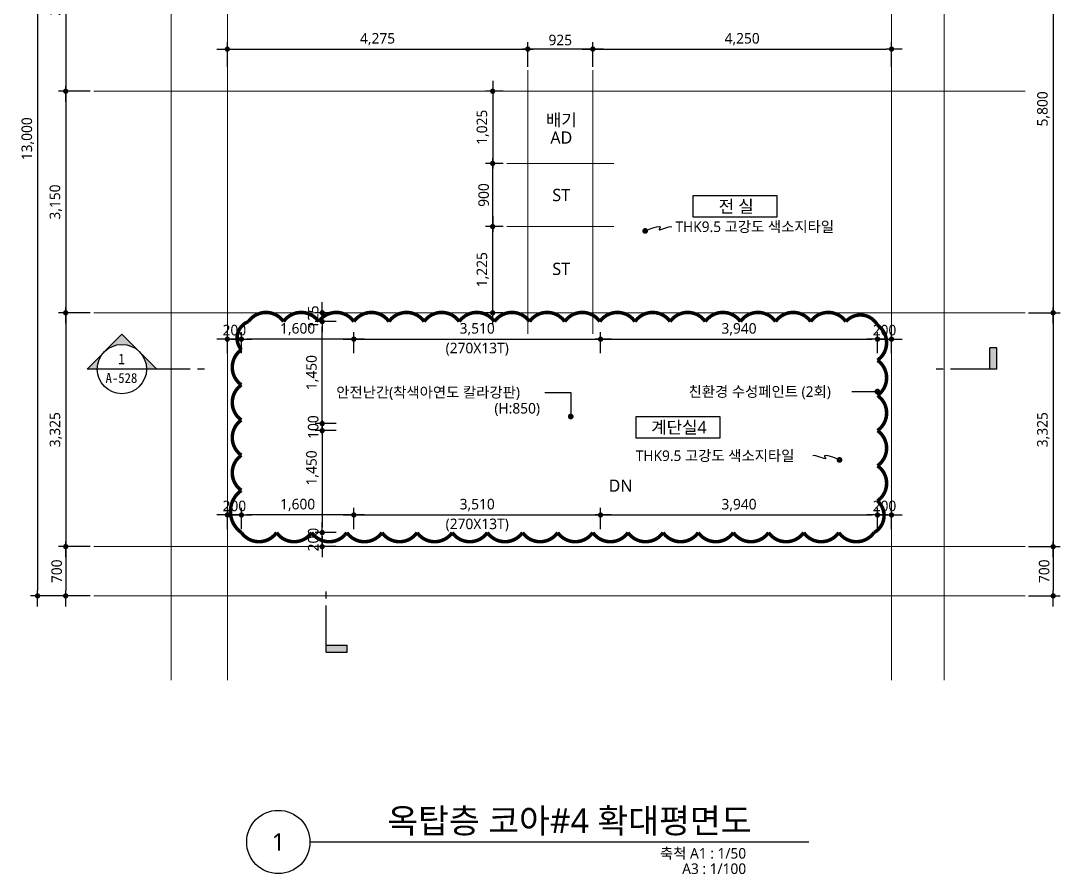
# Model space of a CAD drawing. Header units: millimetres. Extents: x 1424731 to 1631737, y 707248 to 849681.
# Drawn here: x 1594248 to 1609037, y 747948 to 760083 of the extents above; entities that cross this region are included whole.
import ezdxf
from ezdxf.enums import TextEntityAlignment as Align

# ---------------------------------------------------------------- set-up
doc = ezdxf.new("R2010")
doc.units = ezdxf.units.MM
doc.header["$MEASUREMENT"] = 0
doc.linetypes.add('CEN', pattern=[62, 60, -1, 0, -1])
doc.layers.get('0').update_dxf_attribs({"linetype": 'CONTINUOUS'})
for name, color, linetype, lineweight in [('A-CNTL', 1, 'CEN', 15), ('A-DIMS', 7, 'CONTINUOUS', 25), ('A-MKXS-LEAD', 7, 'CONTINUOUS', 25), ('A-MKXS-MAK1', 3, 'CONTINUOUS', 25), ('A-MKXS-TEXT1', 3, 'CONTINUOUS', 25), ('A-MKXS-TEXT2', 7, 'CONTINUOUS', 25), ('A-MKXX-NAME', 3, 'CONTINUOUS', 25), ('A-MKXX-SYMB', 7, 'CONTINUOUS', 25), ('A-XXXX-SYMB', 7, 'CONTINUOUS', 25), ('A-XXXX-TXT1', 3, 'CONTINUOUS', 25), ('REV-202205', 20, 'CONTINUOUS', 25)]:
    doc.layers.add(name, color=color, linetype=linetype, lineweight=lineweight)
doc.styles.add('HY울릉도L', font='')
doc.styles.add('돋움체', font='')
doc.styles.add('맑은고딕', font='malgun.ttf')
doc.styles.get('HY울릉도L').set_extended_font_data('HYwulM')
doc.styles.get('돋움체').set_extended_font_data('DotumChe')
doc.dimstyles.new('CDIM', dxfattribs={"dimtxt": 3, "dimasz": 1.5, "dimexe": 2, "dimexo": 1, "dimgap": 1, "dimtad": 1, "dimdec": 0, "dimrnd": 0.5, "dimzin": 0, "dimdsep": 32, "dimlunit": 6, "dimtxsty": 'HY울릉도L', "dimblk1": '_CIDOT', "dimblk2": '_CIDOT', "dimsah": 1, "dimcen": 5.5, "dimclrd": 2, "dimclre": 2, "dimclrt": 7, "dimadec": 0, "dimazin": 0, "dimtfac": 1, "dimtdec": 0, "dimtix": 1, "dimtmove": 2, "dimatfit": 1, "dimldrblk": '_CIDOT', "dimfxl": 1, "dimtolj": 1, "dimtzin": 0, "dimlwd": -1, "dimarcsym": 0})

# ---------------------------------------------------------------- blocks, each defined once
blk = doc.blocks.new('_CIDOT')
at = {"color": 0, "linetype": 'ByBlock'}
blk.add_line((2, 0), (-1, 0), dxfattribs=at)
at = {"color": 0, "linetype": 'ByBlock', "const_width": 0.5}
blk.add_lwpolyline([(-0.25, 0, 1), (0.25, 0, 1)], format="xyb", close=True, dxfattribs=at)
blk = doc.blocks.new('*D39')
at = {"layer": 'A-DIMS', "transparency": 16777216}
for p, q in [((1598537, 754431), (1598537, 754506)), ((1598537, 754356), (1598537, 754256)), ((1598537, 754181), (1598537, 754106))]:
    blk.add_line(p, q, dxfattribs=at)
at = {"layer": 'A-DIMS', "lineweight": -2, "transparency": 16777216}
for p, q in [((1598737, 754356), (1598437, 754356)), ((1598737, 754256), (1598437, 754256))]:
    blk.add_line(p, q, dxfattribs=at)
at = {"layer": 'A-DIMS', "transparency": 16777216, "xscale": 75, "yscale": 75, "zscale": 75}
for p, rotation in [((1598537, 754356), 270), ((1598537, 754256), 90)]:
    blk.add_blockref('_CIDOT', p, dxfattribs=dict(at, rotation=rotation))
at = {"layer": 'A-DIMS', "color": 3, "transparency": 16777216, "insert": (1598409, 754306), "char_height": 150, "attachment_point": 5, "rotation": 90, "style": '맑은고딕'}
blk.add_mtext('\\A1;100', dxfattribs=at)
blk = doc.blocks.new('*D40')
at = {"layer": 'A-DIMS', "lineweight": -2, "transparency": 16777216}
for p, q in [((1598737, 754256), (1598437, 754256)), ((1598737, 752806), (1598437, 752806))]:
    blk.add_line(p, q, dxfattribs=at)
at = {"layer": 'A-DIMS', "transparency": 16777216}
blk.add_line((1598537, 754181), (1598537, 752881), dxfattribs=at)
at = {"layer": 'A-DIMS', "transparency": 16777216, "xscale": 75, "yscale": 75, "zscale": 75}
for p, rotation in [((1598537, 754256), 90), ((1598537, 752806), 270)]:
    blk.add_blockref('_CIDOT', p, dxfattribs=dict(at, rotation=rotation))
at = {"layer": 'A-DIMS', "color": 3, "transparency": 16777216, "insert": (1598397, 753725), "char_height": 150, "attachment_point": 5, "rotation": 90, "style": '맑은고딕'}
blk.add_mtext('\\A1;1,450', dxfattribs=at)
blk = doc.blocks.new('*D41')
at = {"layer": 'A-DIMS', "lineweight": -2, "transparency": 16777216}
for p, q in [((1598737, 755806), (1598437, 755806)), ((1598737, 754356), (1598437, 754356))]:
    blk.add_line(p, q, dxfattribs=at)
at = {"layer": 'A-DIMS', "transparency": 16777216}
blk.add_line((1598537, 754431), (1598537, 755731), dxfattribs=at)
at = {"layer": 'A-DIMS', "transparency": 16777216, "xscale": 75, "yscale": 75, "zscale": 75}
for p, rotation in [((1598537, 755806), 90), ((1598537, 754356), 270)]:
    blk.add_blockref('_CIDOT', p, dxfattribs=dict(at, rotation=rotation))
at = {"layer": 'A-DIMS', "color": 3, "transparency": 16777216, "insert": (1598397, 755081), "char_height": 150, "attachment_point": 5, "rotation": 90, "style": '맑은고딕'}
blk.add_mtext('\\A1;1,450', dxfattribs=at)
blk = doc.blocks.new('*D42')
at = {"layer": 'A-DIMS', "transparency": 16777216}
for p, q in [((1598537, 752881), (1598537, 752956)), ((1598537, 752606), (1598537, 752806)), ((1598537, 752531), (1598537, 752456))]:
    blk.add_line(p, q, dxfattribs=at)
at = {"layer": 'A-DIMS', "lineweight": -2, "transparency": 16777216}
for p, q in [((1598737, 752806), (1598437, 752806)), ((1598737, 752606), (1598437, 752606))]:
    blk.add_line(p, q, dxfattribs=at)
at = {"layer": 'A-DIMS', "transparency": 16777216, "xscale": 75, "yscale": 75, "zscale": 75}
for p, rotation in [((1598537, 752806), 270), ((1598537, 752606), 90)]:
    blk.add_blockref('_CIDOT', p, dxfattribs=dict(at, rotation=rotation))
at = {"layer": 'A-DIMS', "color": 3, "transparency": 16777216, "insert": (1598410, 752706), "char_height": 150, "attachment_point": 5, "rotation": 90, "style": '맑은고딕'}
blk.add_mtext('\\A1;200', dxfattribs=at)
blk = doc.blocks.new('*D43')
at = {"layer": 'A-DIMS', "transparency": 16777216}
for p, q in [((1598537, 756006), (1598537, 756081)), ((1598537, 755806), (1598537, 755931)), ((1598537, 755731), (1598537, 755656))]:
    blk.add_line(p, q, dxfattribs=at)
at = {"layer": 'A-DIMS', "lineweight": -2, "transparency": 16777216}
for p, q in [((1598737, 755931), (1598437, 755931)), ((1598737, 755806), (1598437, 755806))]:
    blk.add_line(p, q, dxfattribs=at)
at = {"layer": 'A-DIMS', "transparency": 16777216, "xscale": 75, "yscale": 75, "zscale": 75}
for p, rotation in [((1598537, 755931), 270), ((1598537, 755806), 90)]:
    blk.add_blockref('_CIDOT', p, dxfattribs=dict(at, rotation=rotation))
at = {"layer": 'A-DIMS', "color": 3, "transparency": 16777216, "insert": (1598409, 755869), "char_height": 150, "attachment_point": 5, "rotation": 90, "style": '맑은고딕'}
blk.add_mtext('\\A1;125', dxfattribs=at)
blk = doc.blocks.new('*D44')
at = {"layer": 'A-DIMS', "lineweight": -2, "transparency": 16777216}
for p, q in [((1598987, 752856), (1598987, 753156)), ((1602497, 752856), (1602497, 753156))]:
    blk.add_line(p, q, dxfattribs=at)
at = {"layer": 'A-DIMS', "transparency": 16777216}
blk.add_line((1599062, 753056), (1602422, 753056), dxfattribs=at)
at = {"layer": 'A-DIMS', "transparency": 16777216, "xscale": 75, "yscale": 75, "zscale": 75, "rotation": 180}
blk.add_blockref('_CIDOT', (1598987, 753056), dxfattribs=at)
at = {"layer": 'A-DIMS', "transparency": 16777216, "xscale": 75, "yscale": 75, "zscale": 75}
blk.add_blockref('_CIDOT', (1602497, 753056), dxfattribs=at)
at = {"layer": 'A-DIMS', "color": 3, "transparency": 16777216, "char_height": 150, "attachment_point": 5, "style": '맑은고딕'}
for s, insert in [('\\A1;3,510', (1600742, 753197)), ('\\A1;(270X13T)', (1600742, 752913))]:
    blk.add_mtext(s, dxfattribs=dict(at, insert=insert))
blk = doc.blocks.new('*D45')
at = {"layer": 'A-DIMS', "lineweight": -2, "transparency": 16777216}
for p, q in [((1598987, 755356), (1598987, 755656)), ((1602497, 755356), (1602497, 755656))]:
    blk.add_line(p, q, dxfattribs=at)
at = {"layer": 'A-DIMS', "transparency": 16777216}
blk.add_line((1599062, 755556), (1602422, 755556), dxfattribs=at)
at = {"layer": 'A-DIMS', "transparency": 16777216, "xscale": 75, "yscale": 75, "zscale": 75, "rotation": 180}
blk.add_blockref('_CIDOT', (1598987, 755556), dxfattribs=at)
at = {"layer": 'A-DIMS', "transparency": 16777216, "xscale": 75, "yscale": 75, "zscale": 75}
blk.add_blockref('_CIDOT', (1602497, 755556), dxfattribs=at)
at = {"layer": 'A-DIMS', "color": 3, "transparency": 16777216, "char_height": 150, "attachment_point": 5, "style": '맑은고딕'}
for s, insert in [('\\A1;3,510', (1600742, 755697)), ('\\A1;(270X13T)', (1600742, 755413))]:
    blk.add_mtext(s, dxfattribs=dict(at, insert=insert))
blk = doc.blocks.new('*D51')
at = {"layer": 'A-DIMS', "lineweight": -2, "transparency": 16777216}
for p, q in [((1595237, 764906), (1594387, 764906)), ((1595237, 751906), (1594387, 751906))]:
    blk.add_line(p, q, dxfattribs=at)
at = {"layer": 'A-DIMS', "transparency": 16777216}
blk.add_line((1594487, 764831), (1594487, 751981), dxfattribs=at)
at = {"layer": 'A-DIMS', "transparency": 16777216, "xscale": 75, "yscale": 75, "zscale": 75}
for p, rotation in [((1594487, 764906), 90), ((1594487, 751906), 270)]:
    blk.add_blockref('_CIDOT', p, dxfattribs=dict(at, rotation=rotation))
at = {"layer": 'A-DIMS', "color": 3, "transparency": 16777216, "insert": (1594347, 758406), "char_height": 150, "attachment_point": 5, "rotation": 90, "style": '맑은고딕'}
blk.add_mtext('\\A1;13,000', dxfattribs=at)
blk = doc.blocks.new('*D53')
at = {"layer": 'A-DIMS', "lineweight": -2, "transparency": 16777216}
for p, q in [((1595237, 761731), (1594787, 761731)), ((1595237, 759081), (1594787, 759081))]:
    blk.add_line(p, q, dxfattribs=at)
at = {"layer": 'A-DIMS', "transparency": 16777216}
blk.add_line((1594887, 761656), (1594887, 759156), dxfattribs=at)
at = {"layer": 'A-DIMS', "transparency": 16777216, "xscale": 75, "yscale": 75, "zscale": 75}
for p, rotation in [((1594887, 761731), 90), ((1594887, 759081), 270)]:
    blk.add_blockref('_CIDOT', p, dxfattribs=dict(at, rotation=rotation))
at = {"layer": 'A-DIMS', "color": 3, "transparency": 16777216, "insert": (1594747, 760406), "char_height": 150, "attachment_point": 5, "rotation": 90, "style": '맑은고딕'}
blk.add_mtext('\\A1;2,650', dxfattribs=at)
blk = doc.blocks.new('*D54')
at = {"layer": 'A-DIMS', "lineweight": -2, "transparency": 16777216}
for p, q in [((1595237, 759081), (1594787, 759081)), ((1595237, 755931), (1594787, 755931))]:
    blk.add_line(p, q, dxfattribs=at)
at = {"layer": 'A-DIMS', "transparency": 16777216}
blk.add_line((1594887, 759006), (1594887, 756006), dxfattribs=at)
at = {"layer": 'A-DIMS', "transparency": 16777216, "xscale": 75, "yscale": 75, "zscale": 75}
for p, rotation in [((1594887, 759081), 90), ((1594887, 755931), 270)]:
    blk.add_blockref('_CIDOT', p, dxfattribs=dict(at, rotation=rotation))
at = {"layer": 'A-DIMS', "color": 3, "transparency": 16777216, "insert": (1594747, 757506), "char_height": 150, "attachment_point": 5, "rotation": 90, "style": '맑은고딕'}
blk.add_mtext('\\A1;3,150', dxfattribs=at)
blk = doc.blocks.new('*D55')
at = {"layer": 'A-DIMS', "lineweight": -2, "transparency": 16777216}
for p, q in [((1595237, 755931), (1594787, 755931)), ((1595237, 752606), (1594787, 752606))]:
    blk.add_line(p, q, dxfattribs=at)
at = {"layer": 'A-DIMS', "transparency": 16777216}
blk.add_line((1594887, 755856), (1594887, 752681), dxfattribs=at)
at = {"layer": 'A-DIMS', "transparency": 16777216, "xscale": 75, "yscale": 75, "zscale": 75}
for p, rotation in [((1594887, 755931), 90), ((1594887, 752606), 270)]:
    blk.add_blockref('_CIDOT', p, dxfattribs=dict(at, rotation=rotation))
at = {"layer": 'A-DIMS', "color": 3, "transparency": 16777216, "insert": (1594747, 754269), "char_height": 150, "attachment_point": 5, "rotation": 90, "style": '맑은고딕'}
blk.add_mtext('\\A1;3,325', dxfattribs=at)
blk = doc.blocks.new('*D56')
at = {"layer": 'A-DIMS', "lineweight": -2, "transparency": 16777216}
for p, q in [((1595237, 752606), (1594787, 752606)), ((1595237, 751906), (1594787, 751906))]:
    blk.add_line(p, q, dxfattribs=at)
at = {"layer": 'A-DIMS', "transparency": 16777216}
blk.add_line((1594887, 752531), (1594887, 751981), dxfattribs=at)
at = {"layer": 'A-DIMS', "transparency": 16777216, "xscale": 75, "yscale": 75, "zscale": 75}
for p, rotation in [((1594887, 752606), 90), ((1594887, 751906), 270)]:
    blk.add_blockref('_CIDOT', p, dxfattribs=dict(at, rotation=rotation))
at = {"layer": 'A-DIMS', "color": 3, "transparency": 16777216, "insert": (1594759, 752256), "char_height": 150, "attachment_point": 5, "rotation": 90, "style": '맑은고딕'}
blk.add_mtext('\\A1;700', dxfattribs=at)
blk = doc.blocks.new('*D59')
at = {"layer": 'A-DIMS', "lineweight": -2, "transparency": 16777216}
for p, q in [((1608587, 761731), (1609037, 761731)), ((1608587, 755931), (1609037, 755931))]:
    blk.add_line(p, q, dxfattribs=at)
at = {"layer": 'A-DIMS', "transparency": 16777216}
blk.add_line((1608937, 761656), (1608937, 756006), dxfattribs=at)
at = {"layer": 'A-DIMS', "transparency": 16777216, "xscale": 75, "yscale": 75, "zscale": 75}
for p, rotation in [((1608937, 761731), 90), ((1608937, 755931), 270)]:
    blk.add_blockref('_CIDOT', p, dxfattribs=dict(at, rotation=rotation))
at = {"layer": 'A-DIMS', "color": 3, "transparency": 16777216, "insert": (1608797, 758831), "char_height": 150, "attachment_point": 5, "rotation": 90, "style": '맑은고딕'}
blk.add_mtext('\\A1;5,800', dxfattribs=at)
blk = doc.blocks.new('*D60')
at = {"layer": 'A-DIMS', "lineweight": -2, "transparency": 16777216}
for p, q in [((1608587, 755931), (1609037, 755931)), ((1608587, 752606), (1609037, 752606))]:
    blk.add_line(p, q, dxfattribs=at)
at = {"layer": 'A-DIMS', "transparency": 16777216}
blk.add_line((1608937, 755856), (1608937, 752681), dxfattribs=at)
at = {"layer": 'A-DIMS', "transparency": 16777216, "xscale": 75, "yscale": 75, "zscale": 75}
for p, rotation in [((1608937, 755931), 90), ((1608937, 752606), 270)]:
    blk.add_blockref('_CIDOT', p, dxfattribs=dict(at, rotation=rotation))
at = {"layer": 'A-DIMS', "color": 3, "transparency": 16777216, "insert": (1608797, 754269), "char_height": 150, "attachment_point": 5, "rotation": 90, "style": '맑은고딕'}
blk.add_mtext('\\A1;3,325', dxfattribs=at)
blk = doc.blocks.new('*D94')
at = {"layer": 'A-DIMS', "lineweight": -2, "transparency": 16777216}
for p, q in [((1608587, 752606), (1609037, 752606)), ((1608587, 751906), (1609037, 751906))]:
    blk.add_line(p, q, dxfattribs=at)
at = {"layer": 'A-DIMS', "transparency": 16777216}
blk.add_line((1608937, 752531), (1608937, 751981), dxfattribs=at)
at = {"layer": 'A-DIMS', "transparency": 16777216, "xscale": 75, "yscale": 75, "zscale": 75}
for p, rotation in [((1608937, 752606), 90), ((1608937, 751906), 270)]:
    blk.add_blockref('_CIDOT', p, dxfattribs=dict(at, rotation=rotation))
at = {"layer": 'A-DIMS', "color": 3, "transparency": 16777216, "insert": (1608809, 752256), "char_height": 150, "attachment_point": 5, "rotation": 90, "style": '맑은고딕'}
blk.add_mtext('\\A1;700', dxfattribs=at)
blk = doc.blocks.new('*D254')
at = {"layer": 'A-DIMS', "lineweight": -2, "transparency": 16777216}
for p, q in [((1602497, 755356), (1602497, 755656)), ((1606437, 755356), (1606437, 755656))]:
    blk.add_line(p, q, dxfattribs=at)
at = {"layer": 'A-DIMS', "transparency": 16777216}
blk.add_line((1602572, 755556), (1606362, 755556), dxfattribs=at)
at = {"layer": 'A-DIMS', "transparency": 16777216, "xscale": 75, "yscale": 75, "zscale": 75, "rotation": 180}
blk.add_blockref('_CIDOT', (1602497, 755556), dxfattribs=at)
at = {"layer": 'A-DIMS', "transparency": 16777216, "xscale": 75, "yscale": 75, "zscale": 75}
blk.add_blockref('_CIDOT', (1606437, 755556), dxfattribs=at)
at = {"layer": 'A-DIMS', "color": 3, "transparency": 16777216, "insert": (1604467, 755696), "char_height": 150, "attachment_point": 5, "style": '맑은고딕'}
blk.add_mtext('\\A1;3,940', dxfattribs=at)
blk = doc.blocks.new('*D255')
at = {"layer": 'A-DIMS', "lineweight": -2, "transparency": 16777216}
for p, q in [((1597387, 755356), (1597387, 755656)), ((1598987, 755356), (1598987, 755656))]:
    blk.add_line(p, q, dxfattribs=at)
at = {"layer": 'A-DIMS', "transparency": 16777216}
blk.add_line((1598912, 755556), (1597462, 755556), dxfattribs=at)
at = {"layer": 'A-DIMS', "transparency": 16777216, "xscale": 75, "yscale": 75, "zscale": 75, "rotation": 180}
blk.add_blockref('_CIDOT', (1597387, 755556), dxfattribs=at)
at = {"layer": 'A-DIMS', "transparency": 16777216, "xscale": 75, "yscale": 75, "zscale": 75}
blk.add_blockref('_CIDOT', (1598987, 755556), dxfattribs=at)
at = {"layer": 'A-DIMS', "color": 3, "transparency": 16777216, "insert": (1598187, 755697), "char_height": 150, "attachment_point": 5, "style": '맑은고딕'}
blk.add_mtext('\\A1;1,600', dxfattribs=at)
blk = doc.blocks.new('*D256')
at = {"layer": 'A-DIMS', "lineweight": -2, "transparency": 16777216}
for p, q in [((1597387, 752856), (1597387, 753156)), ((1598987, 752856), (1598987, 753156))]:
    blk.add_line(p, q, dxfattribs=at)
at = {"layer": 'A-DIMS', "transparency": 16777216}
blk.add_line((1598912, 753056), (1597462, 753056), dxfattribs=at)
at = {"layer": 'A-DIMS', "transparency": 16777216, "xscale": 75, "yscale": 75, "zscale": 75, "rotation": 180}
blk.add_blockref('_CIDOT', (1597387, 753056), dxfattribs=at)
at = {"layer": 'A-DIMS', "transparency": 16777216, "xscale": 75, "yscale": 75, "zscale": 75}
blk.add_blockref('_CIDOT', (1598987, 753056), dxfattribs=at)
at = {"layer": 'A-DIMS', "color": 3, "transparency": 16777216, "insert": (1598187, 753197), "char_height": 150, "attachment_point": 5, "style": '맑은고딕'}
blk.add_mtext('\\A1;1,600', dxfattribs=at)
blk = doc.blocks.new('*D257')
at = {"layer": 'A-DIMS', "lineweight": -2, "transparency": 16777216}
for p, q in [((1602497, 752856), (1602497, 753156)), ((1606437, 752856), (1606437, 753156))]:
    blk.add_line(p, q, dxfattribs=at)
at = {"layer": 'A-DIMS', "transparency": 16777216}
blk.add_line((1602572, 753056), (1606362, 753056), dxfattribs=at)
at = {"layer": 'A-DIMS', "transparency": 16777216, "xscale": 75, "yscale": 75, "zscale": 75, "rotation": 180}
blk.add_blockref('_CIDOT', (1602497, 753056), dxfattribs=at)
at = {"layer": 'A-DIMS', "transparency": 16777216, "xscale": 75, "yscale": 75, "zscale": 75}
blk.add_blockref('_CIDOT', (1606437, 753056), dxfattribs=at)
at = {"layer": 'A-DIMS', "color": 3, "transparency": 16777216, "insert": (1604467, 753196), "char_height": 150, "attachment_point": 5, "style": '맑은고딕'}
blk.add_mtext('\\A1;3,940', dxfattribs=at)
blk = doc.blocks.new('*D253')
at = {"layer": 'A-DIMS', "lineweight": -2, "transparency": 16777216}
for p, q in [((1597187, 755356), (1597187, 755656)), ((1597387, 755356), (1597387, 755656))]:
    blk.add_line(p, q, dxfattribs=at)
at = {"layer": 'A-DIMS', "transparency": 16777216}
for p, q in [((1597112, 755556), (1597037, 755556)), ((1597387, 755556), (1597187, 755556)), ((1597462, 755556), (1597537, 755556))]:
    blk.add_line(p, q, dxfattribs=at)
at = {"layer": 'A-DIMS', "transparency": 16777216, "xscale": 75, "yscale": 75, "zscale": 75}
blk.add_blockref('_CIDOT', (1597187, 755556), dxfattribs=at)
at = {"layer": 'A-DIMS', "transparency": 16777216, "xscale": 75, "yscale": 75, "zscale": 75, "rotation": 180}
blk.add_blockref('_CIDOT', (1597387, 755556), dxfattribs=at)
at = {"layer": 'A-DIMS', "color": 3, "transparency": 16777216, "insert": (1597287, 755684), "char_height": 150, "attachment_point": 5, "style": '맑은고딕'}
blk.add_mtext('\\A1;200', dxfattribs=at)
blk = doc.blocks.new('*D250')
at = {"layer": 'A-DIMS', "transparency": 16777216}
for p, q in [((1597112, 753056), (1597037, 753056)), ((1597387, 753056), (1597187, 753056)), ((1597462, 753056), (1597537, 753056))]:
    blk.add_line(p, q, dxfattribs=at)
at = {"layer": 'A-DIMS', "lineweight": -2, "transparency": 16777216}
for p, q in [((1597187, 752856), (1597187, 753156)), ((1597387, 752856), (1597387, 753156))]:
    blk.add_line(p, q, dxfattribs=at)
at = {"layer": 'A-DIMS', "transparency": 16777216, "xscale": 75, "yscale": 75, "zscale": 75}
blk.add_blockref('_CIDOT', (1597187, 753056), dxfattribs=at)
at = {"layer": 'A-DIMS', "transparency": 16777216, "xscale": 75, "yscale": 75, "zscale": 75, "rotation": 180}
blk.add_blockref('_CIDOT', (1597387, 753056), dxfattribs=at)
at = {"layer": 'A-DIMS', "color": 3, "transparency": 16777216, "insert": (1597287, 753184), "char_height": 150, "attachment_point": 5, "style": '맑은고딕'}
blk.add_mtext('\\A1;200', dxfattribs=at)
blk = doc.blocks.new('*D251')
at = {"layer": 'A-DIMS', "transparency": 16777216}
for p, q in [((1606362, 753056), (1606287, 753056)), ((1606437, 753056), (1606637, 753056)), ((1606712, 753056), (1606787, 753056))]:
    blk.add_line(p, q, dxfattribs=at)
at = {"layer": 'A-DIMS', "lineweight": -2, "transparency": 16777216}
for p, q in [((1606437, 752856), (1606437, 753156)), ((1606637, 752856), (1606637, 753156))]:
    blk.add_line(p, q, dxfattribs=at)
at = {"layer": 'A-DIMS', "transparency": 16777216, "xscale": 75, "yscale": 75, "zscale": 75}
blk.add_blockref('_CIDOT', (1606437, 753056), dxfattribs=at)
at = {"layer": 'A-DIMS', "transparency": 16777216, "xscale": 75, "yscale": 75, "zscale": 75, "rotation": 180}
blk.add_blockref('_CIDOT', (1606637, 753056), dxfattribs=at)
at = {"layer": 'A-DIMS', "color": 3, "transparency": 16777216, "insert": (1606537, 753184), "char_height": 150, "attachment_point": 5, "style": '맑은고딕'}
blk.add_mtext('\\A1;200', dxfattribs=at)
blk = doc.blocks.new('*D252')
at = {"layer": 'A-DIMS', "lineweight": -2, "transparency": 16777216}
for p, q in [((1606437, 755356), (1606437, 755656)), ((1606637, 755356), (1606637, 755656))]:
    blk.add_line(p, q, dxfattribs=at)
at = {"layer": 'A-DIMS', "transparency": 16777216}
for p, q in [((1606362, 755556), (1606287, 755556)), ((1606437, 755556), (1606637, 755556)), ((1606712, 755556), (1606787, 755556))]:
    blk.add_line(p, q, dxfattribs=at)
at = {"layer": 'A-DIMS', "transparency": 16777216, "xscale": 75, "yscale": 75, "zscale": 75}
blk.add_blockref('_CIDOT', (1606437, 755556), dxfattribs=at)
at = {"layer": 'A-DIMS', "transparency": 16777216, "xscale": 75, "yscale": 75, "zscale": 75, "rotation": 180}
blk.add_blockref('_CIDOT', (1606637, 755556), dxfattribs=at)
at = {"layer": 'A-DIMS', "color": 3, "transparency": 16777216, "insert": (1606537, 755684), "char_height": 150, "attachment_point": 5, "style": '맑은고딕'}
blk.add_mtext('\\A1;200', dxfattribs=at)
blk = doc.blocks.new('CORE 4- 단면')
at = {"layer": 'A-MKXS-MAK1'}
h = blk.add_hatch(color=256, dxfattribs=at)
h.paths.add_polyline_path([(3895, 11325), (3647, 11078, 0.414214), (3647, 11572)])
h.paths.add_polyline_path([(3647, 11078), (3400, 10830), (3400, 10975, 0.198912)])
h.paths.add_polyline_path([(3647, 11572, 0.198912), (3400, 11675), (3400, 11820)])
h = blk.add_hatch(color=256, dxfattribs=at)
h.paths.add_polyline_path([(495, 845), (742, 597, 0.414214), (247, 597)])
h.paths.add_polyline_path([(742, 597), (990, 350), (845, 350, 0.198912)])
h.paths.add_polyline_path([(247, 597, 0.198912), (145, 350), (0, 350)])
for points in [[(12845, 650), (12945, 650), (12945, 350), (12845, 350)], [(3700, -3575), (3700, -3675), (3400, -3675), (3400, -3575)]]:
    blk.add_hatch(color=256, dxfattribs=at).paths.add_polyline_path(points)
for p, q in [((3400, 11820), (3895, 11325)), ((3400, 10352), (3400, 11820)), ((3400, 10830), (3895, 11325)), ((3400, 10152), (3400, 10252)), ((0, 350), (495, 845)), ((990, 350), (495, 845)), ((12945, 650), (12845, 650)), ((12845, 350), (12845, 650)), ((12945, 350), (12945, 650)), ((1468, 350), (0, 350)), ((1668, 350), (1568, 350)), ((12182, 350), (12082, 350)), ((12945, 350), (12282, 350)), ((3400, -2912), (3400, -2812)), ((3400, -3675), (3400, -3012)), ((3400, -3575), (3700, -3575)), ((3400, -3675), (3700, -3675)), ((3700, -3675), (3700, -3575))]:
    blk.add_line(p, q, dxfattribs=at)
for centre in [(3400, 11325), (495, 350)]:
    blk.add_circle(centre, 350, dxfattribs=at)
at = {"layer": 'A-MKXS-TEXT2', "style": '돋움체'}
for s, height, p in [('A-529', 140, (3272, 11332)), ('1', 150, (3544, 11329))]:
    blk.add_text(s, height=height, rotation=270, dxfattribs=at).set_placement(p, align=Align.MIDDLE)
for s, height, p in [('1', 150, (491, 494)), ('A-528', 140, (488, 222))]:
    blk.add_text(s, height=height, dxfattribs=at).set_placement(p, align=Align.MIDDLE)
blk = doc.blocks.new('*D516')
at = {"layer": 'A-DIMS', "lineweight": -2, "transparency": 16777216}
for p, q in [((1601112, 757156), (1600862, 757156)), ((1601112, 755931), (1600862, 755931))]:
    blk.add_line(p, q, dxfattribs=at)
at = {"layer": 'A-DIMS', "transparency": 16777216}
blk.add_line((1600962, 756006), (1600962, 757081), dxfattribs=at)
at = {"layer": 'A-DIMS', "transparency": 16777216, "xscale": 75, "yscale": 75, "zscale": 75}
for p, rotation in [((1600962, 757156), 90), ((1600962, 755931), 270)]:
    blk.add_blockref('_CIDOT', p, dxfattribs=dict(at, rotation=rotation))
at = {"layer": 'A-DIMS', "color": 3, "transparency": 16777216, "insert": (1600822, 756544), "char_height": 150, "attachment_point": 5, "rotation": 90, "style": '맑은고딕'}
blk.add_mtext('\\A1;1,225', dxfattribs=at)
blk = doc.blocks.new('*D517')
at = {"layer": 'A-DIMS', "lineweight": -2, "transparency": 16777216}
for p, q in [((1601112, 758056), (1600862, 758056)), ((1601112, 757156), (1600862, 757156))]:
    blk.add_line(p, q, dxfattribs=at)
at = {"layer": 'A-DIMS', "transparency": 16777216}
blk.add_line((1600962, 757231), (1600962, 757981), dxfattribs=at)
at = {"layer": 'A-DIMS', "transparency": 16777216, "xscale": 75, "yscale": 75, "zscale": 75}
for p, rotation in [((1600962, 758056), 90), ((1600962, 757156), 270)]:
    blk.add_blockref('_CIDOT', p, dxfattribs=dict(at, rotation=rotation))
at = {"layer": 'A-DIMS', "color": 3, "transparency": 16777216, "insert": (1600834, 757606), "char_height": 150, "attachment_point": 5, "rotation": 90, "style": '맑은고딕'}
blk.add_mtext('\\A1;900', dxfattribs=at)
blk = doc.blocks.new('*D518')
at = {"layer": 'A-DIMS', "lineweight": -2, "transparency": 16777216}
for p, q in [((1601112, 759081), (1600862, 759081)), ((1601112, 758056), (1600862, 758056))]:
    blk.add_line(p, q, dxfattribs=at)
at = {"layer": 'A-DIMS', "transparency": 16777216}
blk.add_line((1600962, 759006), (1600962, 758131), dxfattribs=at)
at = {"layer": 'A-DIMS', "transparency": 16777216, "xscale": 75, "yscale": 75, "zscale": 75}
for p, rotation in [((1600962, 759081), 90), ((1600962, 758056), 270)]:
    blk.add_blockref('_CIDOT', p, dxfattribs=dict(at, rotation=rotation))
at = {"layer": 'A-DIMS', "color": 3, "transparency": 16777216, "insert": (1600822, 758569), "char_height": 150, "attachment_point": 5, "rotation": 90, "style": '맑은고딕'}
blk.add_mtext('\\A1;1,025', dxfattribs=at)
blk = doc.blocks.new('*D520')
at = {"layer": 'A-DIMS', "lineweight": -2, "transparency": 16777216}
for p, q in [((1602387, 759431), (1602387, 759781)), ((1606637, 759431), (1606637, 759781))]:
    blk.add_line(p, q, dxfattribs=at)
at = {"layer": 'A-DIMS', "transparency": 16777216}
blk.add_line((1602462, 759681), (1606562, 759681), dxfattribs=at)
at = {"layer": 'A-DIMS', "transparency": 16777216, "xscale": 75, "yscale": 75, "zscale": 75, "rotation": 180}
blk.add_blockref('_CIDOT', (1602387, 759681), dxfattribs=at)
at = {"layer": 'A-DIMS', "transparency": 16777216, "xscale": 75, "yscale": 75, "zscale": 75}
blk.add_blockref('_CIDOT', (1606637, 759681), dxfattribs=at)
at = {"layer": 'A-DIMS', "color": 3, "transparency": 16777216, "insert": (1604512, 759821), "char_height": 150, "attachment_point": 5, "style": '맑은고딕'}
blk.add_mtext('\\A1;4,250', dxfattribs=at)
blk = doc.blocks.new('*D519')
at = {"layer": 'A-DIMS', "lineweight": -2, "transparency": 16777216}
for p, q in [((1601462, 759431), (1601462, 759781)), ((1602387, 759431), (1602387, 759781))]:
    blk.add_line(p, q, dxfattribs=at)
at = {"layer": 'A-DIMS', "transparency": 16777216}
blk.add_line((1602312, 759681), (1601537, 759681), dxfattribs=at)
at = {"layer": 'A-DIMS', "transparency": 16777216, "xscale": 75, "yscale": 75, "zscale": 75, "rotation": 180}
blk.add_blockref('_CIDOT', (1601462, 759681), dxfattribs=at)
at = {"layer": 'A-DIMS', "transparency": 16777216, "xscale": 75, "yscale": 75, "zscale": 75}
blk.add_blockref('_CIDOT', (1602387, 759681), dxfattribs=at)
at = {"layer": 'A-DIMS', "color": 3, "transparency": 16777216, "insert": (1601924, 759809), "char_height": 150, "attachment_point": 5, "style": '맑은고딕'}
blk.add_mtext('\\A1;925', dxfattribs=at)
blk = doc.blocks.new('*D521')
at = {"layer": 'A-DIMS', "lineweight": -2, "transparency": 16777216}
for p, q in [((1597187, 759431), (1597187, 759781)), ((1601462, 759431), (1601462, 759781))]:
    blk.add_line(p, q, dxfattribs=at)
at = {"layer": 'A-DIMS', "transparency": 16777216}
blk.add_line((1597262, 759681), (1601387, 759681), dxfattribs=at)
at = {"layer": 'A-DIMS', "transparency": 16777216, "xscale": 75, "yscale": 75, "zscale": 75, "rotation": 180}
blk.add_blockref('_CIDOT', (1597187, 759681), dxfattribs=at)
at = {"layer": 'A-DIMS', "transparency": 16777216, "xscale": 75, "yscale": 75, "zscale": 75}
blk.add_blockref('_CIDOT', (1601462, 759681), dxfattribs=at)
at = {"layer": 'A-DIMS', "color": 3, "transparency": 16777216, "insert": (1599324, 759821), "char_height": 150, "attachment_point": 5, "style": '맑은고딕'}
blk.add_mtext('\\A1;4,275', dxfattribs=at)

msp = doc.modelspace()

# ---------------------------------------------------------------- linework, layer by layer
at = {"layer": 'A-CNTL'}
for p, q in [((1596387, 766506.2), (1596387, 750706.2)), ((1597187, 766506.2), (1597187, 750706.2)), ((1606637, 766506.2), (1606637, 750706.2)), ((1607387, 766506.2), (1607387, 750706.2)), ((1601462, 759381.2), (1601462, 755631.2)), ((1602387, 759381.2), (1602387, 755631.2)), ((1595287, 759081.2), (1608537, 759081.2)), ((1601162, 758056.2), (1602687, 758056.2)), ((1601162, 757156.2), (1602687, 757156.2)), ((1595287, 755931.2), (1608537, 755931.2)), ((1595287, 752606.2), (1608537, 752606.2)), ((1595287, 751906.2), (1608537, 751906.2))]:
    msp.add_line(p, q, dxfattribs=at)
at = {"layer": 'A-MKXS-LEAD', "const_width": 40}
for points in [[(1603111.2, 757098.1, 1), (1603152.6, 757093.9, 1)], [(1606457.7, 754813, -1), (1606416.3, 754808.9, -1)], [(1602052.1, 754458.2, 1), (1602093.6, 754454.1, 1)], [(1605917.6, 753842, -1), (1605876.1, 753837.8, -1)]]:
    msp.add_lwpolyline(points, format="xyb", close=True, dxfattribs=at)
at = {"layer": 'A-MKXS-LEAD'}
for points in [[(1603131.1, 757095.7), (1603228.8, 757132.5), (1603292.5, 757152.4), (1603328.8, 757158.9), (1603344.2, 757155.4), (1603345.3, 757145.5), (1603338.8, 757132.7), (1603331.3, 757120.5), (1603329.3, 757112.4), (1603338, 757111.1), (1603356.1, 757115.5), (1603381, 757123.7), (1603409.9, 757133.8), (1603440.1, 757143.9), (1603468.9, 757152.1), (1603493.6, 757156.4), (1603511.4, 757155)], [(1601705.8, 754795.5), (1602072.8, 754795.5), (1602072.8, 754456.2)], [(1606070, 754811), (1606437, 754811), (1606437, 754811)], [(1605897.7, 753839.6), (1605799.9, 753876.5), (1605736.2, 753896.4), (1605700, 753902.8), (1605684.6, 753899.3), (1605683.5, 753889.4), (1605690, 753876.6), (1605697.5, 753864.4), (1605699.4, 753856.4), (1605690.8, 753855), (1605672.7, 753859.4), (1605647.8, 753867.6), (1605618.9, 753877.7), (1605588.7, 753887.8), (1605559.9, 753896), (1605535.2, 753900.3), (1605517.3, 753898.9)]]:
    msp.add_lwpolyline(points, dxfattribs=at)
at = {"layer": 'A-MKXX-SYMB'}
for points in [[(1603812, 757293.7), (1605012, 757293.7), (1605012, 757593.7), (1603812, 757593.7)], [(1602997.4, 754152.9), (1604197.4, 754152.9), (1604197.4, 754452.9), (1602997.4, 754452.9)]]:
    msp.add_lwpolyline(points, close=True, dxfattribs=at)
at = {"layer": 'A-XXXX-SYMB'}
msp.add_line((1598362, 748406.2), (1605462, 748406.2), dxfattribs=at)
msp.add_circle((1597912, 748406.2), 450, dxfattribs=at)
at = {"layer": 'REV-202205', "const_width": 50}
msp.add_lwpolyline([(1597387, 752806.2, 0.5205671), (1597887, 752806.2, 0.5205671), (1598387, 752806.2, 0.5205671), (1598887, 752806.2, 0.5205671), (1599387, 752806.2, 0.5205671), (1599887, 752806.2, 0.5205671), (1600387, 752806.2, 0.5205671), (1600887, 752806.2, 0.5205671), (1601387, 752806.2, 0.5205671), (1601887, 752806.2, 0.5205671), (1602387, 752806.2, 0.5205671), (1602887, 752806.2, 0.5205671), (1603387, 752806.2, 0.5205671), (1603887, 752806.2, 0.5205671), (1604387, 752806.2, 0.5205671), (1604887, 752806.2, 0.5205671), (1605387, 752806.2, 0.5205671), (1605887, 752806.2, 0.5205671), (1606387, 752806.2, 0.5205671), (1606437, 753256.2, 0.5205671), (1606437, 753756.2, 0.5205671), (1606437, 754256.2, 0.5205671), (1606437, 754756.2, 0.5205671), (1606437, 755256.2, 0.5205671), (1606437, 755756.2, 0.5205671), (1605987, 755806.2, 0.5205671), (1605487, 755806.2, 0.5205671), (1604987, 755806.2, 0.5205671), (1604487, 755806.2, 0.5205671), (1603987, 755806.2, 0.5205671), (1603487, 755806.2, 0.5205671), (1602987, 755806.2, 0.5205671), (1602487, 755806.2, 0.5205671), (1601987, 755806.2, 0.5205671), (1601487, 755806.2, 0.5205671), (1600987, 755806.2, 0.5205671), (1600487, 755806.2, 0.5205671), (1599987, 755806.2, 0.5205671), (1599487, 755806.2, 0.5205671), (1598987, 755806.2, 0.5205671), (1598487, 755806.2, 0.5205671), (1597987, 755806.2, 0.5205671), (1597487, 755806.2, 0.5205671), (1597387, 755406.2, 0.5205671), (1597387, 754906.2, 0.5205671), (1597387, 754406.2, 0.5205671), (1597387, 753906.2, 0.5205671), (1597387, 753406.2, 0.5205671)], format="xyb", close=True, dxfattribs=at)

# ---------------------------------------------------------------- block references
msp.add_blockref('CORE 4- 단면', (1595192, 754781.2))

# ---------------------------------------------------------------- texts
at = {"layer": 'A-MKXS-TEXT1', "style": '맑은고딕'}
for s, p in [('THK9.5 고강도 색소지타일', (1603561.4, 757155)), ('안전난간(착색아연도 칼라강판)', (1598735.9, 754801.3)), ('친환경 수성페인트 (2회)', (1603749.5, 754811)), ('(H:850)', (1600986.3, 754573.8)), ('THK9.5 고강도 색소지타일', (1602997, 753898.9))]:
    msp.add_text(s, height=150, dxfattribs=at).set_placement(p, align=Align.MIDDLE_LEFT)
at = {"layer": 'A-MKXX-NAME', "style": '맑은고딕'}
for s, p in [('배기', (1601938.5, 758672.9)), ('AD', (1601938.5, 758422.9)), ('ST', (1601937, 757606.2)), ('전 실', (1604426.5, 757443.7)), ('ST', (1601937, 756556.2)), ('계단실4', (1603612, 754302.9)), ('DN', (1602781.8, 753473))]:
    msp.add_text(s, height=175, dxfattribs=at).set_placement(p, align=Align.MIDDLE_CENTER)
at = {"layer": 'A-XXXX-TXT1', "style": '맑은고딕'}
msp.add_text('옥탑층 코아#4 확대평면도', height=350, dxfattribs=at).set_placement((1604646.4, 748428.8), align=Align.BOTTOM_RIGHT)
msp.add_text('1', height=250, dxfattribs=at).set_placement((1597912, 748406.2), align=Align.MIDDLE)
for s, p in [('축척 A1 : 1/50', (1604568.6, 748320)), ('A3 : 1/100', (1604568.6, 748101.1))]:
    msp.add_text(s, height=150, dxfattribs=at).set_placement(p, align=Align.TOP_RIGHT)

# ---------------------------------------------------------------- dimensions: what is measured, and where the dimension line sits
at = {"layer": 'A-DIMS'}
for base, p1, p2, angle, picture, middle in [((1594487, 751906.2), (1595287, 764906.2), (1595287, 751906.2), 90, '*D51', (1594346.5, 758406.2)), ((1594887, 759081.2), (1595287, 761731.2), (1595287, 759081.2), 90, '*D53', (1594746.9, 760406.2)), ((1608937, 755931.2), (1608537, 761731.2), (1608537, 755931.2), 90, '*D59', (1608796.9, 758831.2)), ((1601462, 759681.2), (1602387, 759381.2), (1601462, 759381.2), 180, '*D519', (1601924.5, 759808.7)), ((1594887, 755931.2), (1595287, 759081.2), (1595287, 755931.2), 90, '*D54', (1594746.5, 757506.2)), ((1600962, 758056.2), (1601162, 759081.2), (1601162, 758056.2), 270, '*D518', (1600821.5, 758568.7)), ((1600962, 758056.2), (1601162, 757156.2), (1601162, 758056.2), 90, '*D517', (1600834.5, 757606.2)), ((1600962, 757156.2), (1601162, 755931.2), (1601162, 757156.2), 90, '*D516', (1600821.5, 756543.7)), ((1594887, 752606.2), (1595287, 755931.2), (1595287, 752606.2), 90, '*D55', (1594746.9, 754268.7)), ((1598537, 755931.2), (1598787, 755806.2), (1598787, 755931.2), 270, '*D43', (1598409.1, 755868.7)), ((1608937, 752606.2), (1608537, 755931.2), (1608537, 752606.2), 90, '*D60', (1608796.9, 754268.7)), ((1598537, 755806.2), (1598787, 754356.2), (1598787, 755806.2), 270, '*D41', (1598396.5, 755081.2)), ((1597187, 755556.2), (1597387, 755306.2), (1597187, 755306.2), 180, '*D253', (1597287, 755683.7)), ((1597387, 755556.2), (1598987, 755306.2), (1597387, 755306.2), 180, '*D255', (1598187, 755696.7)), ((1606437, 755556.2), (1602497, 755306.2), (1606437, 755306.2), 180, '*D254', (1604467, 755696.3)), ((1598537, 754256.2), (1598787, 754356.2), (1598787, 754256.2), 90, '*D39', (1598409.1, 754306.2)), ((1597187, 753056.2), (1597387, 752806.2), (1597187, 752806.2), 180, '*D250', (1597287, 753183.7)), ((1597387, 753056.2), (1598987, 752806.2), (1597387, 752806.2), 180, '*D256', (1598187, 753196.7)), ((1598537, 752806.2), (1598787, 752606.2), (1598787, 752806.2), 270, '*D42', (1598409.5, 752706.2)), ((1594887, 751906.2), (1595287, 752606.2), (1595287, 751906.2), 90, '*D56', (1594759.5, 752256.2)), ((1608937, 751906.2), (1608537, 752606.2), (1608537, 751906.2), 90, '*D94', (1608809.5, 752256.2))]:
    dim = msp.add_linear_dim(base=base, p1=p1, p2=p2, angle=angle, dimstyle='CDIM', override={"dimscale": 50, "dimtxsty": '맑은고딕', "dimclrd": 256, "dimclre": 256, "dimclrt": 3}, dxfattribs=at)
    dim.commit()
    dim.dimension.update_dxf_attribs({"geometry": picture, "text_midpoint": middle})
for base, p1, p2, picture, middle in [((1601462, 759681.2), (1597187, 759381.2), (1601462, 759381.2), '*D521', (1599324.5, 759821.3)), ((1606637, 759681.2), (1602387, 759381.2), (1606637, 759381.2), '*D520', (1604512, 759821.3))]:
    dim = msp.add_linear_dim(base=base, p1=p1, p2=p2, dimstyle='CDIM', override={"dimscale": 50, "dimtxsty": '맑은고딕', "dimclrd": 256, "dimclre": 256, "dimclrt": 3}, dxfattribs=at)
    dim.commit()
    dim.dimension.update_dxf_attribs({"geometry": picture, "text_midpoint": middle})
for base, p1, p2, text, picture, middle in [((1602497, 755556.2), (1598987, 755306.2), (1602497, 755306.2), '<>\\X(270X13T)', '*D45', (1600742, 755556.2)), ((1606637, 755556.2), (1606437, 755306.2), (1606637, 755306.2), '<>\\X', '*D252', (1606537, 755556.2)), ((1602497, 753056.2), (1598987, 752806.2), (1602497, 752806.2), '<>\\X(270X13T)', '*D44', (1600742, 753056.2)), ((1606437, 753056.2), (1602497, 752806.2), (1606437, 752806.2), '<>\\X', '*D257', (1604467, 753056.2)), ((1606637, 753056.2), (1606437, 752806.2), (1606637, 752806.2), '<>\\X', '*D251', (1606537, 753056.2))]:
    dim = msp.add_linear_dim(base=base, p1=p1, p2=p2, angle=180, text=text, dimstyle='CDIM', override={"dimscale": 50, "dimtxsty": '맑은고딕', "dimclrd": 256, "dimclre": 256, "dimclrt": 3}, dxfattribs=at)
    dim.commit()
    dim.dimension.update_dxf_attribs({"geometry": picture, "text_midpoint": middle})
dim = msp.add_linear_dim(base=(1598537, 752806.2), p1=(1598787, 754256.2), p2=(1598787, 752806.2), angle=90, dimstyle='CDIM', override={"dimscale": 50, "dimtxsty": '맑은고딕', "dimclrd": 256, "dimclre": 256, "dimclrt": 3}, dxfattribs=at)
dim.commit()
dim.dimension.update_dxf_attribs({"geometry": '*D40', "text_midpoint": (1598396.5, 753725), "dimtype": 160})

doc.saveas('drawing.dxf')
